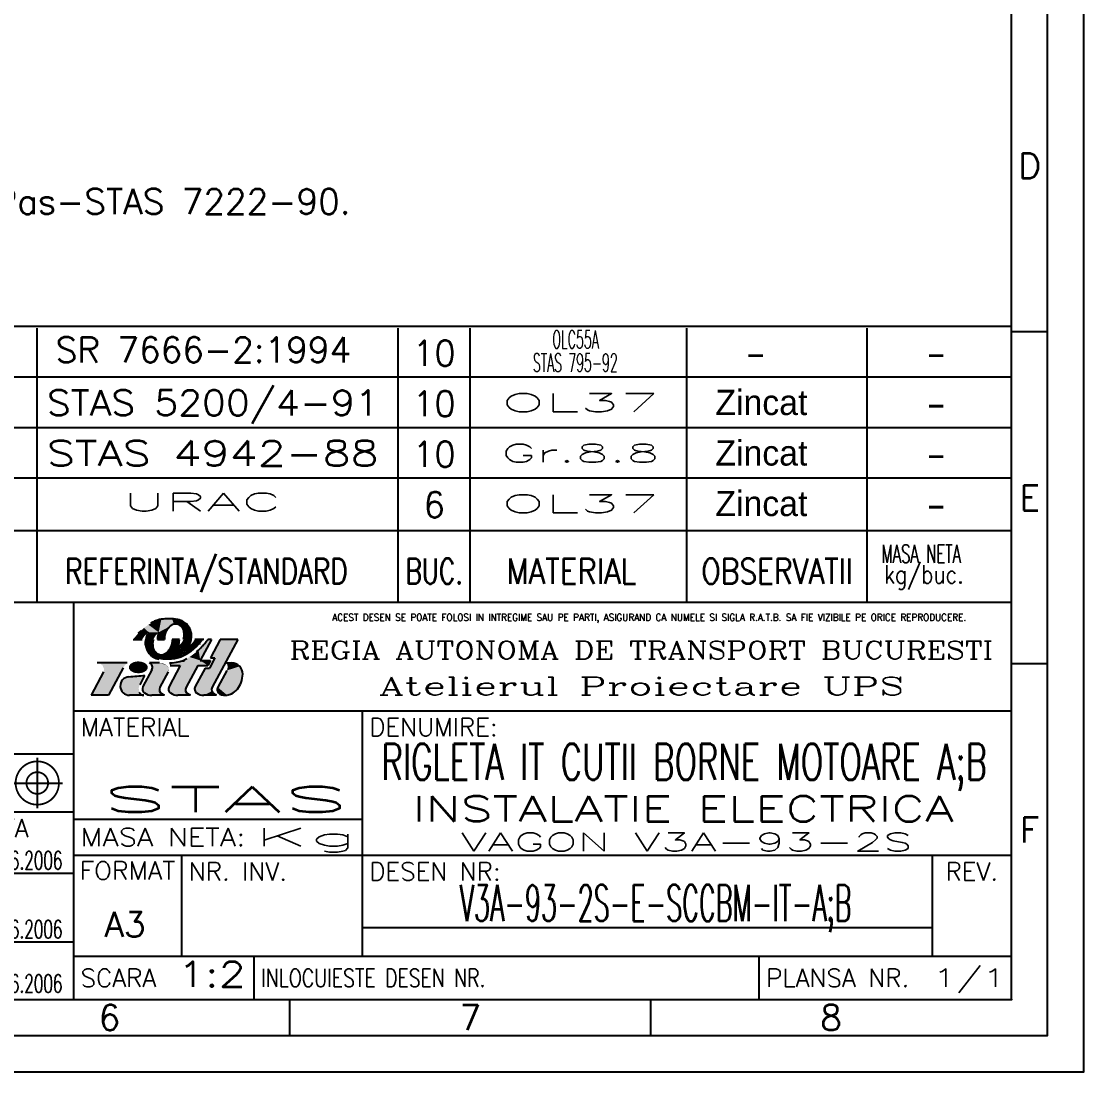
# Model space of a CAD drawing. Header units: millimetres. Extents: x 4 to 424, y 7 to 304.
# Drawn here: x 276.9 to 424.1, y 6.7 to 152.2 of the extents above; entities that cross this region are included whole.
import ezdxf
from ezdxf.enums import TextEntityAlignment as Align

# ---------------------------------------------------------------- set-up
doc = ezdxf.new("R2010")
doc.units = ezdxf.units.MM
doc.layers.add('LIN_SUB', color=7, linetype='Continuous')
doc.styles.add('ISO', font='SIMPLEX.SHX')
doc.styles.add('ISOCP', font='SIMPLEX.SHX')
doc.styles.add('ROMANC', font='romanc')

# ---------------------------------------------------------------- blocks, each defined once
blk = doc.blocks.new('a3')
at = {"color": 70}
for p, q in [((-5, 102.5), (-10, 102.5)), ((-5, 56.5), (-10, 56.5)), ((-110, 5), (-110, 10)), ((-60, 5), (-60, 10))]:
    blk.add_line(p, q, dxfattribs=at)
at = {"color": 240}
for points in [[(0, 297), (-420, 297), (-420, 0), (0, 0)], [(-5, 292), (-415, 292), (-415, 5), (-5, 5)]]:
    blk.add_lwpolyline(points, close=True, dxfattribs=at)
at = {"color": 70}
blk.add_lwpolyline([(-10, 287), (-410, 287), (-410, 10), (-10, 10)], close=True, dxfattribs=at)
at = {"color": 50, "style": 'ISO'}
for s, p in [('D', (-7.5, 125.5)), ('E', (-7.5, 79.5)), ('F', (-7.5, 33.5)), ('6', (-135, 7.5)), ('7', (-85, 7.5)), ('8', (-35, 7.5))]:
    blk.add_text(s, height=3.5, dxfattribs=at).set_placement(p, align=Align.MIDDLE)
blk = doc.blocks.new('ind3_12')
at = {"color": 70}
for p, q in [((0, 55), (-190, 55)), ((-130, 55), (-130, 0)), ((-130, 40), (0, 40)), ((-190, 26), (-130, 26))]:
    blk.add_line(p, q, dxfattribs=at)
at = {"color": 40}
for p, q in [((-121.71, 49.9), (-120.46, 49.9)), ((-118.34, 49.9), (-117.36, 49.9)), ((-115.31, 49.9), (-116.29, 49.9)), ((-111.94, 49.9), (-113.19, 49.9)), ((-110.84, 49.9), (-112.41, 46.97)), ((-110.84, 49.9), (-111.36, 49.9)), ((-109.64, 49.9), (-111.01, 47.32)), ((-107.23, 49.9), (-110.77, 43.26)), ((-107.23, 49.9), (-109.64, 49.9)), ((-114.78, 46.97), (-114.27, 47.24)), ((-112.95, 48.16), (-112.68, 48.4)), ((-112.68, 48.4), (-112.61, 48.47)), ((-110.41, 47.32), (-111.15, 45.93)), ((-111.01, 47.32), (-110.41, 47.32)), ((-122.56, 46.63), (-126.68, 46.63)), ((-123.11, 45.94), (-125.13, 42.15)), ((-119.12, 45.67), (-120.36, 43.36)), ((-118.05, 46.63), (-119.46, 46.63)), ((-115.18, 46.28), (-116.74, 43.36)), ((-116.7, 46.63), (-116.29, 46.65)), ((-116.6, 46.28), (-115.18, 46.28)), ((-116.29, 46.65), (-115.69, 46.73)), ((-115.69, 46.73), (-115.27, 46.82)), ((-115.27, 46.82), (-114.78, 46.97)), ((-112.77, 46.28), (-114.38, 43.26)), ((-111.75, 45.93), (-113.13, 43.36)), ((-112.77, 46.28), (-111.36, 46.28)), ((-112.41, 46.97), (-110.99, 46.97)), ((-111.75, 45.93), (-111.15, 45.93)), ((-110.99, 46.97), (-111.36, 46.28)), ((-108.78, 46.63), (-108.09, 46.63)), ((-125.82, 45.38), (-127.54, 42.15)), ((-120.12, 44.91), (-120.81, 43.6)), ((-116.85, 45.42), (-118, 43.26)), ((-108.74, 45.59), (-109.99, 43.26)), ((-125.13, 42.15), (-127.54, 42.15)), ((-120.23, 42.15), (-122.21, 42.15)), ((-117.39, 42.15), (-119.15, 42.15)), ((-117.39, 42.15), (-117.72, 42.33)), ((-113.77, 42.15), (-115.53, 42.15)), ((-113.77, 42.15), (-114.1, 42.33)), ((-110.16, 42.15), (-111.92, 42.15)), ((-110.16, 42.15), (-110.49, 42.33))]:
    blk.add_line(p, q, dxfattribs=at)
at = {"color": 240}
for p, q in [((-90, 40), (-90, 6)), ((-130, 34), (-190, 34)), ((-135, 33.5), (-135, 26.5)), ((-138.5, 30), (-131.5, 30)), ((-130, 25), (-90, 25)), ((-130, 20), (0, 20)), ((-115, 20), (-115, 6)), ((-11, 20), (-11, 6)), ((-190, 17.5), (-130, 17.5)), ((-90, 10), (-11, 10)), ((-190, 8), (-130, 8)), ((-130, 6), (0, 6)), ((-105, 6), (-105, 0)), ((-35, 6), (-35, 0))]:
    blk.add_line(p, q, dxfattribs=at)
at = {"color": 40}
for points in [[(-114.74, 49.9, 0.04888), (-114.64, 50.37, 0.067418), (-114.64, 50.71, 0.012512), (-114.71, 51.12, 0.046313), (-114.74, 51.23, 0.02866), (-114.83, 51.43, 0.04799), (-114.9, 51.53, 0.027533), (-115.01, 51.65, 0.02878), (-115.12, 51.74, 0.020408), (-115.27, 51.85, 0.028785), (-115.38, 51.91, 0.02307), (-115.48, 51.96, 0.025276), (-115.58, 51.99, 0.029587), (-115.69, 52.01, 0.0261), (-115.8, 52.02, 0.034106), (-115.93, 52.02, 0.03305), (-116.05, 52, 0.031407), (-116.17, 51.97, 0.027201), (-116.3, 51.91, 0.027571), (-116.45, 51.82, 0.032433), (-116.58, 51.73, 0.017982), (-116.7, 51.62, 0.025528), (-116.79, 51.53, 0.009898), (-116.89, 51.41, 0.014131), (-116.96, 51.31, 0.005952), (-117.02, 51.22, 0.007874), (-117.06, 51.15, 0.013516), (-117.13, 51.03, 0.012262), (-117.2, 50.9, 0.010996), (-117.25, 50.78, 0.020912), (-117.28, 50.71, 0.006638), (-117.28, 50.69, 0.003922), (-117.3, 50.64, 0.014081), (-117.33, 50.52, 0.011261), (-117.36, 50.37, 0.018498), (-117.36, 50.34, 0.00311), (-117.38, 50.18, 0.039527), (-117.38, 50.07, 0.0256), (-117.36, 49.9)], [(-113.68, 49.9, 0.047001), (-113.61, 50.39, 0.072657), (-113.64, 50.71, 0.024176), (-113.81, 51.3, 0.05712), (-113.92, 51.53, 0.02409), (-114.05, 51.71, 0.014395), (-114.28, 51.99, 0.046768), (-114.45, 52.15, 0.031027), (-114.74, 52.35)], [(-119.97, 49.9, 0.047001), (-120.05, 49.4, 0.072657), (-120.01, 49.08, 0.024176), (-119.84, 48.49, 0.05712), (-119.73, 48.26, 0.02409), (-119.6, 48.09, 0.014395), (-119.38, 47.81, 0.046768), (-119.2, 47.65, 0.031027), (-118.91, 47.44)], [(-118.91, 49.9, 0.04888), (-119.02, 49.43, 0.067418), (-119.01, 49.08, 0.012512), (-118.94, 48.67, 0.046313), (-118.91, 48.56, 0.02866), (-118.82, 48.37, 0.04799), (-118.75, 48.26, 0.027533), (-118.64, 48.15, 0.02878), (-118.53, 48.05, 0.020408), (-118.39, 47.95, 0.028785), (-118.28, 47.88, 0.02307), (-118.17, 47.84, 0.025276), (-118.07, 47.8, 0.029587), (-117.97, 47.78, 0.0261), (-117.85, 47.77, 0.034106), (-117.73, 47.77, 0.03305), (-117.6, 47.79, 0.031407), (-117.48, 47.83, 0.027201), (-117.36, 47.88, 0.027571), (-117.2, 47.97, 0.032433), (-117.07, 48.06, 0.017982), (-116.95, 48.18, 0.025528), (-116.87, 48.26, 0.009898), (-116.76, 48.39, 0.014131), (-116.7, 48.48, 0.005952), (-116.63, 48.57, 0.007874), (-116.59, 48.64, 0.013516), (-116.52, 48.76, 0.012262), (-116.45, 48.9, 0.010996), (-116.4, 49.02, 0.020912), (-116.38, 49.08, 0.006638), (-116.37, 49.11, 0.003922), (-116.35, 49.16, 0.014081), (-116.32, 49.28, 0.011261), (-116.29, 49.42, 0.018498), (-116.29, 49.45, 0.00311), (-116.27, 49.61, 0.039527), (-116.27, 49.73, 0.0256), (-116.29, 49.9)]]:
    blk.add_lwpolyline(points, format="xyb", dxfattribs=at)
at = {"color": 40, "flags": 128}
blk.add_lwpolyline([(-108.71, 42.18, 0.07519), (-108.1, 42.37, 0.103495), (-107.27, 43.01, 0.091904), (-106.74, 43.94, 0.085107), (-106.54, 45.08, 0.085107)], format="xyb", dxfattribs=at)
at = {"color": 240}
blk.add_lwpolyline([(-135, 33, 0.25, 0.25, 1), (-135, 27, 0.25, 0.25, 1), (-135, 33, 0.25, 0.25, 1)], format="xyseb", dxfattribs=at)
blk.add_lwpolyline([(-135, 31.5, 0.25, 0.25, 1), (-135, 28.5, 0.25, 0.25, 1)], format="xyseb", close=True, dxfattribs=at)
at = {"color": 40}
for centre, radius, start, end in [((-117.8, 49.83), 2.74, 113.911, 122.24), ((-115.81, 45.34), 7.65, 108.9325, 113.911), ((-117.59, 50.52), 2.17, 96.8211, 108.9325), ((-116.41, 40.67), 12.1, 91.6964, 96.8211), ((-116.61, 47.25), 5.51, 78.6042, 91.6964), ((-116, 50.28), 2.42, 58.8019, 78.6042), ((-96.55, 26.7), 34.29, 134.6817, 135.4865), ((-117.71, 49.53), 2.3, 144.0002, 170.76), ((-115.07, 49.86), 3.27, 161.7905, 179.2848), ((-118.58, 49.94), 3.27, 341.7905, 359.2848), ((-115.94, 50.27), 2.3, 324.0002, 350.76), ((-145.94, 81.79), 47.13, 315, 315.973), ((-113.12, 49.86), 0.893, 316.8981, 318.6566), ((-115.09, 51.98), 4.23, 315.973, 321.3402), ((-122.28, 57.73), 13.43, 321.3402, 324.353), ((-117.66, 49.52), 2.42, 238.8019, 258.6042), ((-119.73, 46), 0.689, 331.9275, 66.4849), ((-108.09, 45.08), 1.55, 0, 90), ((-122.21, 43.44), 1.29, 94.5979, 270), ((-177.94, 750.15), 707.62, 274.50891, 274.68697), ((-119.75, 43.03), 0.689, 151.9275, 234.4615), ((-117.39, 42.94), 0.689, 151.9275, 241.9275), ((-116.14, 43.03), 0.689, 151.9275, 234.4615), ((-113.78, 42.94), 0.689, 151.9275, 241.9275), ((-112.52, 43.03), 0.689, 151.9275, 234.4615), ((-110.16, 42.94), 0.689, 151.9275, 241.9275), ((-109.38, 42.94), 0.689, 151.9275, 242.7821), ((-120.23, 42.84), 0.689, 201.8729, 270), ((-119.15, 43.87), 1.72, 234.4615, 270), ((-115.53, 43.87), 1.72, 234.4615, 270), ((-111.92, 43.87), 1.72, 234.4615, 270), ((-108.99, 43.7), 1.55, 242.7821, 280.2311)]:
    blk.add_arc(centre, radius, start, end, dxfattribs=at)
blk.add_point((0, 0))
for points in [[(-120.22, 51.49), (-119.57, 50.88), (-119.6, 51.93), (-118.18, 50.88)], [(-119.6, 51.93), (-118.18, 50.88), (-118.87, 52.35), (-118.18, 50.88)], [(-118.87, 52.35), (-118.18, 50.88), (-118.21, 52.6), (-118.18, 50.88)], [(-118.21, 52.6), (-118.18, 50.88), (-117.81, 52.68), (-118.18, 50.88)], [(-116.87, 52.76), (-118.18, 50.88), (-116.31, 52.75), (-118.18, 50.88)], [(-117.81, 52.68), (-118.18, 50.88), (-116.87, 52.76), (-118.18, 50.88)], [(-116.08, 51.99), (-116.31, 52.75), (-116.62, 51.7), (-118.18, 50.88)], [(-116.62, 51.7), (-118.18, 50.88), (-117.09, 51.1), (-118.18, 50.88)], [(-115.84, 51.99), (-116.08, 51.99), (-116.32, 51.86)], [(-116.31, 52.75), (-115.41, 52.63), (-115.84, 52.71)], [(-115.54, 51.98), (-115.41, 52.63), (-116.08, 51.99), (-116.31, 52.75)], [(-115.84, 51.99), (-115.54, 51.98), (-115.91, 51.97), (-115.51, 51.96)], [(-115.73, 51.96), (-115.33, 51.85), (-115.51, 51.96)], [(-115.09, 51.72), (-114.87, 52.42), (-115.54, 51.98), (-115.41, 52.63)], [(-115.41, 52.63), (-114.87, 52.42), (-115.11, 52.53)], [(-114.87, 51.48), (-114.18, 51.87), (-115.09, 51.72), (-114.87, 52.42)], [(-114.87, 52.42), (-114.18, 51.87), (-114.48, 52.17)], [(-114.68, 50.99), (-113.86, 51.41), (-114.87, 51.48), (-114.18, 51.87)], [(-121.71, 49.9), (-120.46, 49.9), (-121.21, 50.52), (-120.18, 50.33)], [(-121.21, 50.52), (-120.18, 50.33), (-120.72, 51.03), (-119.93, 50.59)], [(-120.72, 51.03), (-119.93, 50.59), (-120.22, 51.49), (-119.57, 50.88)], [(-119.84, 50.38), (-118.6, 50.45), (-119.97, 49.9), (-118.91, 49.9)], [(-119.57, 50.88), (-118.18, 50.88), (-119.84, 50.38), (-118.6, 50.45)], [(-117.37, 50.27), (-118.32, 50.22), (-117.36, 49.9), (-118.34, 49.9)], [(-117.31, 50.61), (-118.27, 50.54), (-117.37, 50.27), (-118.32, 50.22)], [(-117.09, 51.1), (-118.18, 50.88), (-117.31, 50.61), (-118.27, 50.54)], [(-114.75, 49.87), (-113.72, 49.72), (-114.65, 50.25), (-113.62, 50.26)], [(-114.63, 50.55), (-113.67, 50.85), (-114.68, 50.99), (-113.86, 51.41)], [(-114.65, 50.25), (-113.62, 50.26), (-114.63, 50.55), (-113.67, 50.85)], [(-113.67, 50.85), (-113.62, 50.26), (-113.61, 50.56)], [(-119.97, 49.9), (-118.91, 49.9), (-120.05, 49.4), (-119, 49.53)], [(-120.05, 49.4), (-119, 49.53), (-119.94, 48.79), (-119, 49.02)], [(-120.05, 49.4), (-119.94, 48.79), (-120.04, 49.24)], [(-120.04, 49.24), (-119.94, 48.79), (-120.03, 49.13)], [(-119.94, 48.79), (-119, 49.02), (-119.72, 48.25), (-118.92, 48.6)], [(-119.72, 48.25), (-118.92, 48.6), (-119.33, 47.76), (-118.75, 48.27)], [(-116.45, 48.9), (-115.12, 47.31), (-116.7, 48.48)], [(-116.4, 49.03), (-115.48, 48.92), (-116.45, 48.9), (-115.12, 47.31)], [(-116.29, 49.44), (-115.35, 49.44), (-116.4, 49.03), (-115.48, 48.92)], [(-116.29, 49.9), (-115.31, 49.9), (-116.29, 49.44), (-115.35, 49.44)], [(-115.48, 48.92), (-114.09, 48.92), (-115.01, 49.4), (-113.85, 49.33)], [(-115.48, 48.92), (-114.59, 48.13), (-115.12, 47.31)], [(-115.48, 48.92), (-114.09, 48.92), (-114.18, 47.78), (-115.12, 47.31)], [(-115.01, 49.4), (-113.85, 49.33), (-114.75, 49.87), (-113.72, 49.72)], [(-114.09, 48.92), (-114.18, 47.78), (-114.59, 48.13)], [(-114.09, 48.92), (-113.61, 48.17), (-114.18, 47.78)], [(-113.69, 49.23), (-112.95, 48.75), (-114.09, 48.92), (-113.61, 48.17)], [(-113.4, 49.55), (-112.44, 49.28), (-113.69, 49.23), (-112.95, 48.75)], [(-113.19, 49.9), (-111.94, 49.9), (-113.4, 49.55), (-112.44, 49.28)], [(-112.22, 48.86), (-112.41, 46.97), (-112.65, 48.42), (-112.41, 46.97)], [(-111.36, 49.9), (-110.84, 49.9), (-111.76, 49.37), (-112.41, 46.97)], [(-111.76, 49.37), (-112.41, 46.97), (-112.22, 48.86), (-112.41, 46.97)], [(-110.41, 47.32), (-107.23, 49.9), (-111.15, 45.93), (-110.73, 43.34)], [(-109.64, 49.9), (-107.23, 49.9), (-111.01, 47.32), (-110.41, 47.32)], [(-119.33, 47.76), (-118.75, 48.27), (-118.77, 47.37), (-118.43, 47.98)], [(-118.77, 47.37), (-118.43, 47.98), (-118.32, 47.19), (-118.12, 47.82)], [(-118.32, 47.19), (-118.12, 47.82), (-117.71, 47.07), (-117.72, 47.77)], [(-117.71, 47.07), (-117.72, 47.77), (-117.14, 47.03), (-117.33, 47.9)], [(-117.14, 47.03), (-117.33, 47.9), (-116.45, 47.06), (-117.04, 48.09)], [(-116.45, 47.06), (-117.04, 48.09), (-115.94, 47.1), (-116.74, 48.42)], [(-116.7, 48.48), (-115.12, 47.31), (-116.74, 48.42)], [(-116.7, 48.48), (-116.7, 48.48), (-116.74, 48.42)], [(-115.94, 47.1), (-116.74, 48.42), (-115.12, 47.31), (-116.74, 48.42)], [(-114.35, 47.19), (-112.41, 46.97), (-114.79, 46.97), (-114.45, 46.8)], [(-113.9, 47.46), (-112.41, 46.97), (-114.35, 47.19), (-112.41, 46.97)], [(-113.49, 47.75), (-113.9, 47.46), (-112.41, 46.97)], [(-113.03, 48.1), (-112.41, 46.97), (-113.49, 47.75), (-112.41, 46.97)], [(-112.65, 48.42), (-112.41, 46.97), (-113.03, 48.1), (-112.41, 46.97)], [(-125.82, 45.38), (-123.11, 45.94), (-127.54, 42.15), (-125.13, 42.15)], [(-126.68, 46.63), (-122.56, 46.63), (-126.26, 46.53), (-122.84, 46.34)], [(-126.26, 46.53), (-122.84, 46.34), (-125.96, 46.29), (-123.05, 46.05)], [(-123.05, 46.05), (-125.96, 46.29), (-123.11, 45.94), (-125.77, 45.87)], [(-125.76, 45.63), (-123.11, 45.94), (-125.82, 45.38)], [(-125.77, 45.87), (-123.11, 45.94), (-125.76, 45.63), (-123.11, 45.94)], [(-122.28, 46.18), (-122.28, 45.84), (-122.31, 46.03)], [(-122.2, 46.34), (-122.22, 45.73), (-122.28, 46.18), (-122.28, 45.84)], [(-122.07, 46.5), (-122.04, 45.53), (-122.2, 46.34), (-122.22, 45.73)], [(-121.94, 46.59), (-121.9, 45.43), (-122.07, 46.5), (-122.04, 45.53)], [(-121.78, 46.68), (-121.71, 45.34), (-121.94, 46.59), (-121.9, 45.43)], [(-121.62, 46.75), (-121.56, 45.28), (-121.78, 46.68), (-121.71, 45.34)], [(-121.46, 46.79), (-121.43, 45.25), (-121.62, 46.75), (-121.56, 45.28)], [(-121.33, 46.82), (-121.31, 45.23), (-121.46, 46.79), (-121.43, 45.25)], [(-121.21, 46.83), (-121.2, 45.22), (-121.33, 46.82), (-121.31, 45.23)], [(-121.21, 46.83), (-121.1, 46.84), (-121.09, 45.21)], [(-121.09, 45.21), (-120.9, 45.21), (-121.21, 46.83), (-121.2, 45.22)], [(-121.1, 46.84), (-120.91, 46.84), (-121.09, 45.21), (-120.9, 45.21)], [(-120.9, 45.21), (-120.91, 46.84), (-120.81, 45.22), (-120.81, 46.83)], [(-120.81, 45.22), (-120.81, 46.83), (-120.68, 45.23), (-120.69, 46.82)], [(-120.68, 45.23), (-120.69, 46.82), (-120.56, 45.25), (-120.55, 46.79)], [(-120.56, 45.25), (-120.55, 46.79), (-120.42, 45.29), (-120.43, 46.76)], [(-120.42, 45.29), (-120.43, 46.76), (-120.27, 45.34), (-120.27, 46.7)], [(-119.12, 45.67), (-116.78, 45.9), (-120.36, 43.36), (-116.85, 45.42)], [(-120.27, 45.34), (-120.27, 46.7), (-120.14, 45.41), (-120.13, 46.63)], [(-120.14, 45.41), (-120.13, 46.63), (-119.97, 45.52), (-119.99, 46.54)], [(-119.97, 45.52), (-119.99, 46.54), (-119.84, 45.65), (-119.88, 46.44)], [(-119.84, 45.65), (-119.88, 46.44), (-119.74, 45.8), (-119.77, 46.3)], [(-119.74, 45.8), (-119.77, 46.3), (-119.71, 45.9), (-119.72, 46.2)], [(-119.72, 46.2), (-119.71, 45.9), (-119.7, 46.13), (-119.69, 46.02)], [(-119.46, 46.63), (-118.05, 46.63), (-119.08, 46.21), (-117.05, 46.31)], [(-119.25, 46.4), (-119.09, 46.04), (-119.08, 46.21)], [(-119.08, 46.21), (-117.05, 46.31), (-119.12, 45.67), (-116.78, 45.9)], [(-118.05, 46.63), (-117.05, 46.31), (-117.7, 46.59), (-117.41, 46.5)], [(-117.05, 46.31), (-116.78, 45.9), (-116.88, 46.12)], [(-116.78, 45.9), (-116.85, 45.42), (-116.77, 45.67)], [(-115.18, 46.28), (-112.77, 46.28), (-116.74, 43.36), (-114.38, 43.26)], [(-116.22, 46.66), (-116.7, 46.63), (-116.6, 46.28)], [(-116.6, 46.28), (-111.36, 46.28), (-116.22, 46.66), (-112.41, 46.97)], [(-116.22, 46.66), (-115.25, 46.82), (-115, 46.76)], [(-115.25, 46.82), (-114.79, 46.97), (-115, 46.76)], [(-115, 46.76), (-115, 46.76), (-114.79, 46.97), (-114.45, 46.8)], [(-111.75, 45.93), (-111.15, 45.93), (-113.13, 43.36), (-110.77, 43.26)], [(-112.41, 46.97), (-110.99, 46.97), (-111.36, 46.28)], [(-111.15, 45.93), (-110.77, 43.26), (-110.73, 43.34)], [(-108.78, 46.63), (-108.43, 46.63), (-108.69, 46.43), (-108.49, 46.44)], [(-108.74, 45.59), (-108.09, 46.63), (-108.66, 45.8)], [(-108.74, 45.59), (-106.98, 46.16), (-108.09, 46.63)], [(-108.74, 45.59), (-106.54, 45.08), (-106.98, 46.16)], [(-108.69, 46.43), (-108.49, 46.44), (-108.64, 46.23), (-108.56, 46.21)], [(-108.43, 46.63), (-108.63, 46.02), (-108.09, 46.63), (-108.66, 45.8)], [(-108.66, 45.8), (-108.66, 45.8), (-108.43, 46.63), (-108.63, 46.02)], [(-108.64, 46.23), (-108.56, 46.21), (-108.63, 46.02)], [(-108.09, 46.63), (-106.98, 46.16), (-107.61, 46.55), (-107.23, 46.37)], [(-106.98, 46.16), (-106.54, 45.08), (-106.83, 45.98), (-106.62, 45.57)], [(-123.17, 44.3), (-120.81, 43.6), (-123.49, 43.38), (-120.95, 43.16)], [(-123.17, 44.3), (-123.49, 43.38), (-123.29, 44.14), (-123.45, 43.79)], [(-122.31, 44.73), (-120.12, 44.91), (-123.17, 44.3), (-120.81, 43.6)], [(-122.31, 44.73), (-123.17, 44.3), (-122.7, 44.64), (-123.04, 44.43)], [(-120.36, 43.36), (-116.85, 45.42), (-120.42, 42.88), (-118, 43.26)], [(-109.99, 43.26), (-108.74, 45.59), (-106.74, 43.94)], [(-108.74, 45.59), (-106.74, 43.94), (-106.54, 45.08)], [(-106.54, 45.08), (-106.74, 43.94), (-106.59, 44.51)], [(-123.49, 43.38), (-120.95, 43.16), (-123.49, 43.38), (-120.87, 42.58)], [(-123.49, 43.38), (-123.1, 42.51), (-123.42, 43), (-123.25, 42.69)], [(-123.49, 43.38), (-120.87, 42.58), (-123.1, 42.51), (-120.62, 42.27)], [(-120.42, 42.88), (-120.36, 43.36), (-120.43, 43.1)], [(-120.42, 42.88), (-118, 43.26), (-120.15, 42.47), (-118.06, 42.75)], [(-120.15, 42.47), (-120.42, 42.88), (-120.32, 42.64)], [(-120.15, 42.47), (-118.06, 42.75), (-119.15, 42.15), (-117.72, 42.33)], [(-118.02, 43.03), (-117.9, 42.55), (-118.06, 42.75)], [(-116.74, 43.36), (-116.81, 42.88), (-116.82, 43.14)], [(-116.74, 43.36), (-114.38, 43.26), (-116.81, 42.88), (-114.44, 42.75)], [(-116.52, 42.46), (-116.81, 42.88), (-116.71, 42.66)], [(-116.81, 42.88), (-114.44, 42.75), (-116.52, 42.46), (-114.12, 42.34)], [(-114.42, 42.94), (-114.29, 42.55), (-114.44, 42.75)], [(-114.36, 43.31), (-114.4, 43.15), (-114.38, 43.26)], [(-113.13, 43.36), (-113.19, 42.89), (-113.2, 43.13)], [(-113.13, 43.36), (-110.77, 43.26), (-113.19, 42.89)], [(-113.19, 42.89), (-110.77, 43.26), (-110.82, 42.72)], [(-112.92, 42.47), (-113.19, 42.89), (-113.1, 42.66)], [(-113.19, 42.89), (-110.82, 42.72), (-112.92, 42.47)], [(-112.92, 42.47), (-110.82, 42.72), (-111.92, 42.15)], [(-110.82, 42.72), (-111.92, 42.15), (-110.49, 42.33)], [(-110.8, 42.98), (-110.66, 42.53), (-110.82, 42.72)], [(-110.73, 43.34), (-110.78, 43.14), (-110.77, 43.26)], [(-109.99, 43.26), (-110.04, 42.73), (-110.07, 42.99)], [(-110.04, 42.73), (-109.99, 43.26), (-109.7, 42.32)], [(-109.7, 42.32), (-110.04, 42.73), (-109.91, 42.5)], [(-109.99, 43.26), (-107.27, 43.01), (-106.74, 43.94)], [(-109.99, 43.26), (-108.1, 42.37), (-107.27, 43.01)], [(-109.99, 43.26), (-108.71, 42.18), (-108.1, 42.37)], [(-109.99, 43.26), (-109.7, 42.32), (-108.71, 42.18)], [(-107.27, 43.01), (-108.1, 42.37), (-107.66, 42.64)], [(-106.74, 43.94), (-107.27, 43.01), (-106.96, 43.45)], [(-123.1, 42.51), (-122.21, 42.15), (-122.93, 42.37), (-122.61, 42.22)], [(-123.1, 42.51), (-120.62, 42.27), (-122.21, 42.15), (-120.23, 42.15)], [(-119.15, 42.15), (-120.15, 42.47), (-119.72, 42.25)], [(-119.15, 42.15), (-117.72, 42.33), (-117.39, 42.15)], [(-115.53, 42.15), (-116.54, 42.47), (-116.1, 42.25)], [(-116.52, 42.46), (-114.12, 42.34), (-115.53, 42.15), (-113.77, 42.15)], [(-111.92, 42.15), (-112.92, 42.47), (-112.49, 42.25)], [(-110.49, 42.33), (-110.16, 42.15), (-111.92, 42.15)], [(-108.71, 42.18), (-109.7, 42.32), (-109.23, 42.17)], [(-109.7, 42.32), (-109.7, 42.32), (-108.71, 42.18)]]:
    blk.add_solid(points, dxfattribs=at)
at = {"color": 40, "style": 'ISO', "width": 0.77078}
blk.add_text('ACEST DESEN SE POATE FOLOSI IN INTREGIME SAU PE PARTI, ASIGURAND CA NUMELE SI SIGLA R.A.T.B. SA FIE VIZIBILE PE ORICE REPRODUCERE.', height=1, dxfattribs=at).set_placement((-94.13, 52.45), (-6.3, 52.45), align=Align.FIT)
at = {"color": 240}
for s, style, width, p, p2 in [('REGIA AUTONOMA DE TRANSPORT BUCURESTI', 'ROMANC', 1.063101, (-100.04, 47.17), (-2.58, 47.17)), ('Atelierul Proiectare UPS', 'ROMANC', 1.425107, (-87.65, 42.18), (-14.86, 42.18)), ('MASA NETA:', 'ISO', 1.009422, (-129, 21.25), (-106.17, 21.25)), ('FORMAT', 'ISO', 0.917397, (-129.11, 16.61), (-115.89, 16.61)), ('INLOCUIESTE DESEN NR.', 'ISO', 0.687691, (-104, 1.75), (-72.89, 1.75))]:
    blk.add_text(s, height=2.5, dxfattribs=dict(at, style=style, width=width)).set_placement(p, p2, align=Align.FIT)
at = {"color": 240, "style": 'ISO'}
for s, p in [('MATERIAL', (-129, 36.5)), ('DENUMIRE:', (-89, 36.5)), ('DATA', (-144, 22.5)), ('NR. INV.', (-114, 16.5)), ('DESEN NR:', (-89, 16.5)), ('SCARA', (-129, 1.75)), ('PLANSA NR.', (-34, 1.75))]:
    blk.add_text(s, height=2.5, dxfattribs=at).set_placement(p)
blk.add_text('REV.', height=2.5, dxfattribs=at).set_placement((-5.5, 17.75), align=Align.MIDDLE)
at = {"color": 50, "style": 'ISO'}
for tag, height, width, p, p2 in [('MATERIAL', 3.5, 1.837708, (-127.1, 31.84), (-91.87, 31.84)), ('STAS_MATERIAL', 3.5, 2.784754, (-126.09, 25.95), (-91.75, 25.95)), ('ANSAMBLU', 3.5, 2.48631, (-83.01, 24.67), (-8.01, 24.67)), ('VERIFICAT', 2.5, 0.86708, (-187.61, 18.63), (-163.04, 18.63)), ('DESENAT', 2.5, 1.026691, (-187.39, 9.14), (-162.83, 9.14)), ('SCARA', 3.5, 1.565143, (-115.5, 1.75), (-106.11, 1.75)), ('PROIECTAT', 2.5, 1.037581, (-187.61, 1.12), (-162.78, 1.12))]:
    blk.add_attdef(tag, text='', height=height, dxfattribs=dict(at, width=width)).set_placement(p, p2, align=Align.FIT)
at = {"color": 70, "style": 'ISO'}
for tag, width, p, p2 in [('DENUMIRE_DESEN', 1.844561, (-87.29, 30.44), (-3.41, 30.44)), ('NUMAR_DESEN', 1.112195, (-76.49, 10.87), (-22.2, 10.87))]:
    blk.add_attdef(tag, text='', height=5, dxfattribs=dict(at, width=width)).set_placement(p, p2, align=Align.FIT)
at = {"color": 240, "style": 'ISO'}
for tag, width, p, p2 in [('MASA', 3.701178, (-105.03, 21.25), (-90.49, 21.25)), ('SUBANSAMBLU', 3.628523, (-76.35, 20.58), (-13.71, 20.58)), ('DATA', 0.588678, (-143.42, 18.04), (-131.51, 18.04)), ('DATA', 0.588678, (-143.42, 8.49), (-131.51, 8.49)), ('DATA', 0.588678, (-143.42, 0.97), (-131.51, 0.97)), ('PLANSA', 1.983142, (-10.91, 1.75), (-0.76, 1.75))]:
    blk.add_attdef(tag, text='', height=2.5, dxfattribs=dict(at, width=width)).set_placement(p, p2, align=Align.FIT)
at = {"color": 50, "style": 'ISO'}
blk.add_attdef('FORMAT', text='', height=3.5, dxfattribs=at).set_placement((-122.83, 8.67), align=Align.CENTER)
at = {"color": 240, "style": 'ISO'}
blk.add_attdef('NUME_DWG', (-87.2, 6.95), '', height=2.5, dxfattribs=at)

msp = doc.modelspace()

# ---------------------------------------------------------------- linework, layer by layer
at = {"color": 240}
for p, q in [((224.0996, 109.9449), (414.0996, 109.9449)), ((224.0996, 102.9449), (414.0996, 102.9449)), ((224.0996, 95.9449), (414.0996, 95.9449)), ((224.0996, 88.9449), (414.0996, 88.9449))]:
    msp.add_line(p, q, dxfattribs=at)
at = {"color": 70}
for points in [[(279.0996, 81.6726), (279.0996, 109.6726)], [(329.0996, 81.6726), (329.0996, 109.6726)], [(339.0996, 81.6726), (339.0996, 109.6726)], [(369.0996, 81.6726), (369.0996, 109.6726)], [(394.0996, 81.6726), (394.0996, 109.6726)], [(224.0996, 81.6726), (414.0996, 81.6726)], [(279.0996, 71.6726), (279.0996, 81.6726)], [(329.0996, 71.6726), (329.0996, 81.6726)], [(339.0996, 71.6726), (339.0996, 81.6726)], [(369.0996, 71.6726), (369.0996, 81.6726)], [(394.0996, 71.6726), (394.0996, 81.6726)]]:
    msp.add_lwpolyline(points, dxfattribs=at)

# ---------------------------------------------------------------- block references
msp.add_blockref('a3', (424.0996, 6.6726))
ref = msp.add_blockref('ind3_12', (414.0996, 16.6726))
ref.add_attrib('DENUMIRE_DESEN', 'RIGLETA IT CUTII BORNE MOTOARE A;B', dxfattribs={"color": 70, "height": 5, "style": 'ISO', "width": 0.5619}).set_placement((326.8083, 47.1107), (410.6919, 47.1107), align=Align.FIT)
ref.add_attrib('ANSAMBLU', 'INSTALATIE ELECTRICA', dxfattribs={"color": 50, "height": 3.5, "style": 'ISO', "width": 1.27485}).set_placement((331.0897, 41.3474), (406.0934, 41.3474), align=Align.FIT)
ref.add_attrib('SUBANSAMBLU', 'VAGON V3A-93-2S', dxfattribs={"color": 240, "height": 2.5, "style": 'ISO', "width": 1.675592}).set_placement((337.7496, 37.2523), (400.3848, 37.2523), align=Align.FIT)
ref.add_attrib('NUMAR_DESEN', 'V3A-93-2S-E-SCCBM-IT-A;B', dxfattribs={"color": 70, "height": 5, "style": 'ISO', "width": 0.456}).set_placement((337.6144, 27.5458), (391.9002, 27.5458), align=Align.FIT)
ref.add_attrib('PLANSA', '1/1', dxfattribs={"color": 240, "height": 2.5, "style": 'ISO', "width": 1.983142}).set_placement((403.1916, 18.4226), (413.3434, 18.4226), align=Align.FIT)
ref.add_attrib('FORMAT', 'A3', dxfattribs={"color": 50, "height": 3.5, "style": 'ISO'}).set_placement((291.2654, 25.3418), align=Align.CENTER)
ref.add_attrib('SCARA', '1:2', dxfattribs={"color": 50, "height": 3.5, "style": 'ISO', "width": 1.252114}).set_placement((298.6015, 18.4226), (307.9923, 18.4226), align=Align.FIT)
ref.add_attrib('STAS_MATERIAL', 'STAS', dxfattribs={"color": 50, "height": 3.5, "style": 'ISO', "width": 2.784754}).set_placement((288.0063, 42.6232), (322.3516, 42.6232), align=Align.FIT)
ref.add_attrib('MASA', 'Kg', dxfattribs={"color": 240, "height": 2.5, "style": 'ISO', "width": 3.701178}).set_placement((309.0648, 37.9226), (323.6051, 37.9226), align=Align.FIT)
ref.add_attrib('DATA', '08.06.2006', dxfattribs={"color": 240, "height": 2.5, "style": 'ISO', "width": 0.57847}).set_placement((270.6784, 34.709), (282.5921, 34.709), align=Align.FIT)
ref.add_attrib('DATA', '08.06.2006', dxfattribs={"color": 240, "height": 2.5, "style": 'ISO', "width": 0.57847}).set_placement((270.6784, 25.1612), (282.5921, 25.1612), align=Align.FIT)
ref.add_attrib('DATA', '08.06.2006', dxfattribs={"color": 240, "height": 2.5, "style": 'ISO', "width": 0.57847}).set_placement((270.6784, 17.6423), (282.5921, 17.6423), align=Align.FIT)

# ---------------------------------------------------------------- texts
at = {"color": 50, "width": 0.666667}
for p, p2 in [((368.1487, 104.5319), (389.1487, 104.5319)), ((393.1487, 104.5319), (414.1487, 104.5319)), ((393.1487, 97.5319), (414.1487, 97.5319)), ((393.1487, 90.5319), (414.1487, 90.5319)), ((393.1487, 83.5319), (414.1487, 83.5319))]:
    msp.add_text('    -    ', height=3.5, dxfattribs=at).set_placement(p, p2, align=Align.FIT)
at = {"color": 50}
for p in [(379.4327, 97.6479), (379.4327, 90.6479), (379.4327, 83.6479)]:
    msp.add_text('Zincat', height=3.5, dxfattribs=at).set_placement(p, align=Align.CENTER)
at = {"layer": 'LIN_SUB', "color": 2, "style": 'ISOCP'}
msp.add_text('Organele de asamblare se acopera AE/OL/Zn40-SL-Pas-STAS 7222-90.', height=3.5, dxfattribs=at).set_placement((143.7112, 125.4724))
at = {"layer": 'LIN_SUB', "color": 2, "style": 'ISOCP', "width": 0.507692}
for s, p in [('OLC55A', (350.4759, 106.881)), ('STAS 795-92', (347.78, 103.6569))]:
    msp.add_text(s, height=2.5, dxfattribs=at).set_placement(p)
at = {"layer": 'LIN_SUB', "color": 50, "style": 'ISOCP'}
msp.add_text('SR 7666-2:1994', height=3.5, dxfattribs=at).set_placement((281.6454, 104.9399))
for s, p in [('10', (334.0996, 104.4726)), ('10', (334.0996, 97.4726)), ('10', (334.0996, 90.4726)), ('6', (334.0996, 83.4726))]:
    msp.add_text(s, height=3.5, dxfattribs=at).set_placement(p, align=Align.CENTER)
for s, width, p, p2 in [('STAS 5200/4-91', 1.014706, (280.4145, 97.5947), (326.4145, 97.5947)), ('STAS 4942-88', 1.154812, (280.4145, 90.5947), (326.4145, 90.5947)), (' REFERINTA/STANDARD', 0.666667, (281.0996, 74.2726), (322.0996, 74.2726)), ('BUC.', 0.727273, (330.0996, 74.2726), (338.0996, 74.2726)), ('MATERIAL', 0.739726, (344.0996, 74.2726), (362.0996, 74.2726)), ('OBSERVATII', 0.736842, (371.0996, 74.2726), (392.0996, 74.2726))]:
    msp.add_text(s, height=3.5, dxfattribs=dict(at, width=width)).set_placement(p, p2, align=Align.FIT)
at = {"layer": 'LIN_SUB', "color": 2, "style": 'ISOCP'}
for s, width, p, p2 in [('OL37', 2.531507, (343.3629, 98.1128), (365.3629, 98.1128)), ('Gr.8.8', 2.1, (343.3629, 91.1128), (365.3629, 91.1128)), ('URAC', 2.31, (290.9643, 84.3429), (312.9643, 84.3429)), ('OL37', 2.531507, (343.3629, 84.1128), (365.3629, 84.1128)), ('MASA NETA', 0.507692, (396.0996, 77.1726), (407.0996, 77.1726)), ('kg/buc.', 0.796552, (396.4478, 74.3335), (407.4478, 74.3335))]:
    msp.add_text(s, height=2.5, dxfattribs=dict(at, width=width)).set_placement(p, p2, align=Align.FIT)

doc.saveas('drawing.dxf')
